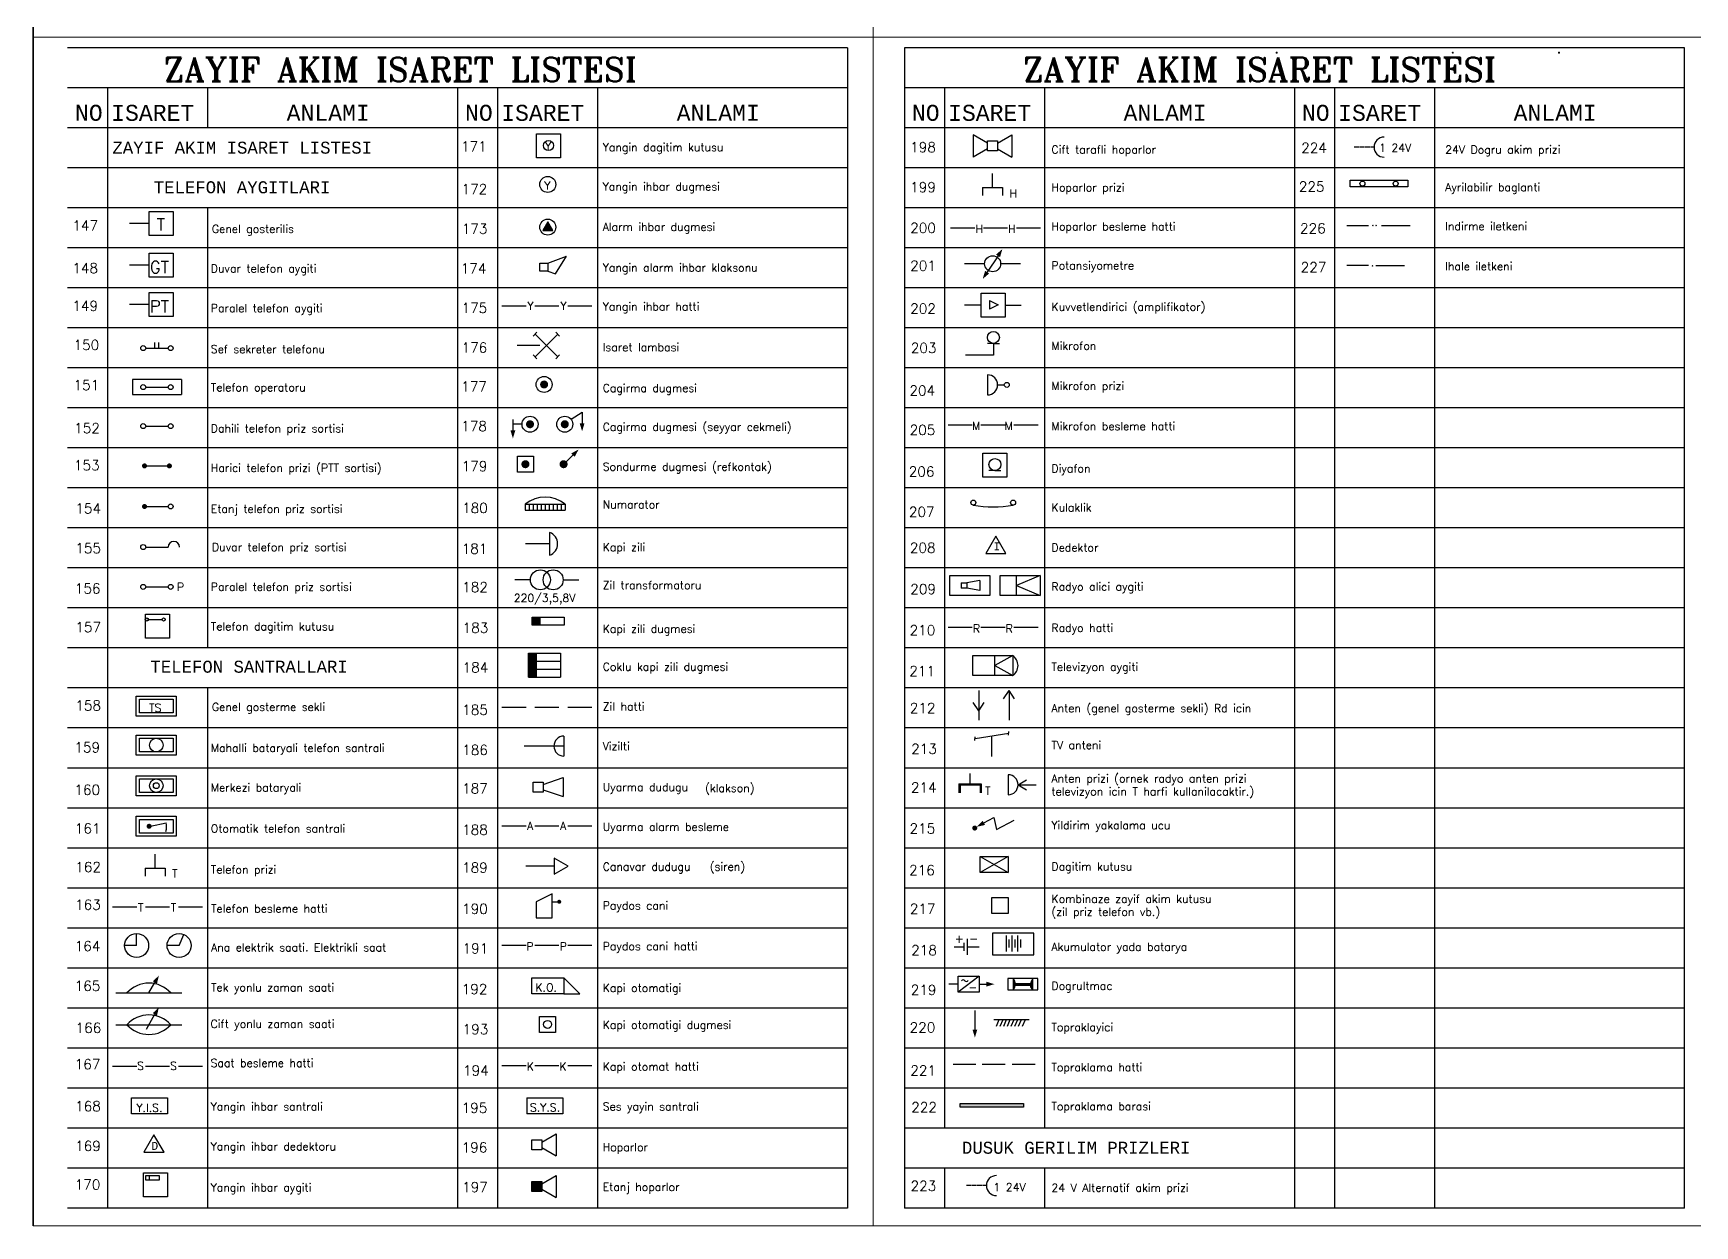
# Model space of a CAD drawing. Header units: millimetres. Extents: x -4402 to 30102, y 1696 to 6551.
# Drawn here: x 25472 to 26460, y 4763 to 5472 of the extents above; entities that cross this region are included whole.
import ezdxf

# ---------------------------------------------------------------- set-up
doc = ezdxf.new("R2010")
doc.units = ezdxf.units.MM
doc.linetypes.add('DASHED', pattern=[0.75, 0.5, -0.25])
for name, color, linetype, lineweight in [('ANTET', 2, 'Continuous', 15), ('Linye', 4, 'Continuous', 50), ('SORTI', 3, 'Continuous', 30)]:
    doc.layers.add(name, color=color, linetype=linetype, lineweight=lineweight)
for name, color, linetype in [('NO1', 40, 'Continuous'), ('NO2', 3, 'Continuous'), ('NO3', 3, 'Continuous'), ('Olculendirme', 7, 'Continuous')]:
    doc.layers.add(name, color=color, linetype=linetype)
doc.styles.add('MONOTXT', font='monotxt.shx')
doc.styles.add('ROMANS', font='ROMANS.shx', dxfattribs={"width": 0.7})
doc.styles.add('ROMANT', font='romant.shx', dxfattribs={"width": 0.75})

msp = doc.modelspace()

# ---------------------------------------------------------------- linework, layer by layer
at = {"layer": 'ANTET'}
for p, q in [((25971.45, 6176.85), (25971.45, 5469.9)), ((25471.59, 4762.91), (25471.59, 5799.72)), ((26971.17, 5469.9), (25471.59, 5469.9)), ((25971.45, 5469.9), (25971.45, 4762.96)), ((26971.81, 4762.91), (25471.59, 4762.91))]:
    msp.add_line(p, q, dxfattribs=at)
at = {"layer": 'Linye', "color": 3, "lineweight": -2}
msp.add_line((25471.59, 5841.03), (25471.59, 5213), dxfattribs=at)
at = {"layer": 'NO1', "color": 3}
msp.add_line((25787.58, 5124.88), (25787.58, 5120.12), dxfattribs=at)
at = {"layer": 'NO1', "color": 4}
msp.add_arc((26050.48, 5096.1), 7.06, 302.50793, 57.49207, dxfattribs=at)
at = {"layer": 'NO2', "color": 40}
for p, q in [((25956.11, 5463.66), (25491.96, 5463.66)), ((25956.11, 5463.66), (25956.11, 4773.38)), ((25989.93, 5463.66), (25989.93, 4773.38)), ((26454.09, 5463.66), (25989.93, 5463.66)), ((26454.09, 4773.38), (26454.09, 5463.66)), ((25956.11, 5439.86), (25491.96, 5439.86)), ((25515.76, 5439.86), (25515.76, 4773.38)), ((25575.27, 5439.86), (25575.27, 5415.81)), ((25724.04, 5439.86), (25724.04, 4773.38)), ((25747.84, 5439.86), (25747.84, 4773.38)), ((25807.35, 5439.86), (25807.35, 4773.38)), ((26454.09, 5439.86), (25989.93, 5439.86)), ((26013.73, 5439.86), (26013.73, 4820.99)), ((26073.24, 5439.86), (26073.24, 4820.99)), ((26222.01, 5439.86), (26222.01, 4773.38)), ((26245.81, 5439.86), (26245.81, 4773.38)), ((26305.32, 5439.86), (26305.32, 4773.38)), ((25956.11, 5416.06), (25491.96, 5416.06)), ((26454.09, 5416.06), (25989.93, 5416.06)), ((25956.11, 5392.26), (25491.96, 5392.26)), ((26454.09, 5392.26), (25989.93, 5392.26)), ((25956.11, 5368.45), (25491.96, 5368.45)), ((25575.27, 5368.45), (25575.27, 5107.06)), ((26454.09, 5368.45), (25989.93, 5368.45)), ((25956.11, 5344.65), (25491.96, 5344.65)), ((26454.09, 5344.65), (25989.93, 5344.65)), ((25956.11, 5320.85), (25491.96, 5320.85)), ((26454.09, 5320.85), (25989.93, 5320.85)), ((25956.11, 5297.04), (25491.96, 5297.04)), ((26454.09, 5297.04), (25989.93, 5297.04)), ((25956.11, 5273.24), (25491.96, 5273.24)), ((26454.09, 5273.24), (25989.93, 5273.24)), ((25956.11, 5249.44), (25491.96, 5249.44)), ((26454.09, 5249.44), (25989.93, 5249.44)), ((25956.11, 5225.64), (25491.96, 5225.64)), ((26454.09, 5225.64), (25989.93, 5225.64)), ((25956.11, 5201.83), (25491.96, 5201.83)), ((26454.09, 5201.83), (25989.93, 5201.83)), ((25956.11, 5178.03), (25491.96, 5178.03)), ((26454.09, 5178.03), (25989.93, 5178.03)), ((25956.11, 5154.23), (25491.96, 5154.23)), ((26454.09, 5154.23), (25989.93, 5154.23)), ((25956.11, 5130.42), (25491.96, 5130.42)), ((26454.09, 5130.42), (25989.93, 5130.42)), ((25956.11, 5106.62), (25491.96, 5106.62)), ((26454.09, 5106.62), (25989.93, 5106.62)), ((25956.11, 5082.82), (25491.96, 5082.82)), ((25575.27, 5082.82), (25575.27, 4773.38)), ((26454.09, 5082.82), (25989.93, 5082.82)), ((25956.11, 5059.02), (25491.96, 5059.02)), ((26454.09, 5059.02), (25989.93, 5059.02)), ((25956.11, 5035.21), (25491.96, 5035.21)), ((26454.09, 5035.21), (25989.93, 5035.21)), ((25956.11, 5011.41), (25491.96, 5011.41)), ((26454.09, 5011.41), (25989.93, 5011.41)), ((25956.11, 4987.61), (25491.96, 4987.61)), ((26454.09, 4987.61), (25989.93, 4987.61)), ((25956.11, 4963.8), (25491.96, 4963.8)), ((26454.09, 4963.8), (25989.93, 4963.8)), ((25956.11, 4940), (25491.96, 4940)), ((26454.09, 4940), (25989.93, 4940)), ((25956.11, 4916.2), (25491.96, 4916.2)), ((26454.09, 4916.2), (25989.93, 4916.2)), ((25956.11, 4892.4), (25491.96, 4892.4)), ((26454.09, 4892.4), (25989.93, 4892.4)), ((25956.11, 4868.59), (25491.96, 4868.59)), ((26454.09, 4868.59), (25989.93, 4868.59)), ((25956.11, 4844.79), (25491.96, 4844.79)), ((26454.09, 4844.79), (25989.93, 4844.79)), ((25956.11, 4820.99), (25491.96, 4820.99)), ((26454.09, 4820.99), (25989.93, 4820.99)), ((25956.11, 4797.18), (25491.96, 4797.18)), ((26454.09, 4797.18), (25989.93, 4797.18)), ((26013.73, 4797.18), (26013.73, 4773.38)), ((26073.24, 4797.18), (26073.24, 4773.38)), ((25956.11, 4773.38), (25491.96, 4773.38)), ((26454.09, 4773.38), (25989.93, 4773.38))]:
    msp.add_line(p, q, dxfattribs=at)
at = {"layer": 'NO3'}
for p, q in [((25771.07, 5398.2), (25771.07, 5412.48)), ((25771.07, 5412.48), (25785.35, 5412.48)), ((25785.35, 5412.48), (25785.35, 5398.2)), ((26039.41, 5406.87), (26030.86, 5411.81)), ((26030.86, 5411.81), (26030.86, 5398.65)), ((26039.41, 5402.25), (26039.41, 5408.2)), ((26039.41, 5408.2), (26045.36, 5408.2)), ((26045.36, 5406.87), (26053.91, 5411.81)), ((26045.36, 5408.2), (26045.36, 5402.25)), ((26053.91, 5411.81), (26053.91, 5398.65)), ((25785.35, 5398.2), (25771.07, 5398.2)), ((26039.41, 5403.59), (26030.86, 5398.65)), ((26045.36, 5402.25), (26039.41, 5402.25)), ((26045.36, 5403.59), (26053.91, 5398.65)), ((26042.4, 5380.51), (26042.4, 5388.89)), ((26036.45, 5380.51), (26036.45, 5375.75)), ((26036.45, 5380.51), (26048.35, 5380.51)), ((26048.35, 5380.51), (26048.35, 5375.75)), ((26255.25, 5384.95), (26289.47, 5384.95)), ((26255.25, 5380.82), (26255.25, 5384.95)), ((26289.47, 5380.82), (26255.25, 5380.82)), ((26289.47, 5384.95), (26289.47, 5380.82)), ((25540.61, 5359.05), (25528.83, 5359.05)), ((25540.61, 5366.19), (25554.9, 5366.19)), ((25540.61, 5351.91), (25540.61, 5366.19)), ((25554.9, 5366.19), (25554.9, 5351.91)), ((25777.78, 5360.02), (25774.8, 5354.87)), ((25780.75, 5354.87), (25777.78, 5360.02)), ((25554.9, 5351.91), (25540.61, 5351.91)), ((25774.8, 5354.87), (25780.75, 5354.87)), ((26017.46, 5356.44), (26031.8, 5356.44)), ((26036.98, 5356.44), (26051.32, 5356.44)), ((26056.63, 5356.44), (26070.98, 5356.44)), ((26253.17, 5357.93), (26266.1, 5357.93)), ((26273.88, 5357.89), (26290.96, 5357.89)), ((25540.61, 5327.1), (25540.61, 5341.38)), ((25540.61, 5341.38), (25554.9, 5341.38)), ((25554.9, 5341.38), (25554.9, 5327.1)), ((25777.79, 5335.58), (25788.97, 5339.65)), ((25782.26, 5329.19), (25788.97, 5339.65)), ((26045.65, 5339.86), (26039.1, 5330.14)), ((25540.61, 5334.24), (25528.83, 5334.24)), ((25773.03, 5335.58), (25777.79, 5335.58)), ((25773.03, 5330.82), (25773.03, 5335.58)), ((25777.79, 5330.82), (25773.03, 5330.82)), ((25777.79, 5335.58), (25777.79, 5330.82)), ((25777.79, 5330.82), (25782.26, 5329.19)), ((26037.68, 5335.17), (26025.78, 5335.17)), ((26059.11, 5335.17), (26047.21, 5335.17)), ((26253.17, 5334.26), (26266.1, 5334.26)), ((26270.5, 5334.22), (26287.58, 5334.22)), ((25554.9, 5327.1), (25540.61, 5327.1)), ((25540.61, 5310.91), (25528.83, 5310.91)), ((25540.61, 5318.05), (25554.9, 5318.05)), ((25540.61, 5303.77), (25540.61, 5318.05)), ((25554.9, 5318.05), (25554.9, 5303.77)), ((25750.47, 5310.18), (25764.82, 5310.18)), ((25769.99, 5310.18), (25784.34, 5310.18)), ((25789.65, 5310.18), (25803.99, 5310.18)), ((26035.55, 5310.46), (26025.66, 5310.46)), ((26035.55, 5317.6), (26049.83, 5317.6)), ((26035.55, 5303.32), (26035.55, 5317.6)), ((26040.6, 5313.21), (26040.6, 5308.15)), ((26040.6, 5313.21), (26045.63, 5310.68)), ((26045.63, 5310.68), (26040.6, 5308.15)), ((26049.83, 5317.6), (26049.83, 5303.32)), ((26049.83, 5310.46), (26059.39, 5310.46)), ((25554.9, 5303.77), (25540.61, 5303.77)), ((26049.83, 5303.32), (26035.55, 5303.32)), ((25769.06, 5292.13), (25771.3, 5294.37)), ((25776.91, 5286.52), (25770.18, 5293.25)), ((25776.91, 5286.52), (25783.64, 5293.25)), ((25784.76, 5292.13), (25782.52, 5294.37)), ((25538.57, 5284.97), (25551.87, 5284.97)), ((25544.04, 5284.97), (25544.04, 5288.32)), ((25546.42, 5284.97), (25546.42, 5288.32)), ((25772.99, 5286.52), (25759.45, 5286.52)), ((25769.06, 5280.91), (25771.3, 5278.67)), ((25776.91, 5286.52), (25770.18, 5279.79)), ((25776.91, 5286.52), (25783.64, 5279.79)), ((25784.76, 5280.91), (25782.52, 5278.67)), ((26042.89, 5280.77), (26026.31, 5280.77)), ((26042.89, 5287.77), (26039.31, 5287.77)), ((26042.89, 5287.77), (26042.89, 5280.77)), ((26042.89, 5287.77), (26046.47, 5287.77)), ((25559.74, 5266.36), (25530.7, 5266.36)), ((25530.7, 5266.36), (25530.7, 5257.36)), ((25538.57, 5261.78), (25551.87, 5261.78)), ((25559.74, 5266.36), (25559.74, 5257.36)), ((26039.46, 5269.06), (26039.46, 5257.16)), ((26045.42, 5263.11), (26049.39, 5263.11)), ((25530.7, 5257.36), (25559.74, 5257.36)), ((25756.99, 5242.58), (25756.99, 5236.02)), ((25791.58, 5242.68), (25798.17, 5246.82)), ((25798.17, 5246.82), (25798.17, 5240.26)), ((25538.57, 5238.58), (25551.87, 5238.58)), ((25762.41, 5239.69), (25756.99, 5239.69)), ((26015.95, 5239.28), (26030.29, 5239.28)), ((26035.47, 5239.28), (26049.81, 5239.28)), ((26055.13, 5239.28), (26069.47, 5239.28)), ((25759.68, 5220.69), (25769.2, 5220.69)), ((25759.68, 5211.17), (25759.68, 5220.69)), ((25769.2, 5220.69), (25769.2, 5211.17)), ((25788.08, 5216.68), (25792.72, 5221.32)), ((26036.65, 5208.15), (26036.65, 5222.43)), ((26036.65, 5222.43), (26050.93, 5222.43)), ((26050.93, 5222.43), (26050.93, 5208.15)), ((25538.57, 5214.91), (25551.87, 5214.91)), ((25769.2, 5211.17), (25759.68, 5211.17)), ((26043.8, 5212.12), (26040.22, 5212.12)), ((26043.8, 5212.12), (26047.38, 5212.12)), ((26050.93, 5208.15), (26036.65, 5208.15)), ((25538.57, 5190.77), (25551.87, 5190.77)), ((25764.28, 5192.2), (25788.08, 5192.2)), ((25764.28, 5192.2), (25764.28, 5188.63)), ((25766.66, 5192.2), (25766.66, 5188.63)), ((25769.04, 5192.2), (25769.04, 5188.63)), ((25771.42, 5192.2), (25771.42, 5188.63)), ((25773.8, 5192.2), (25773.8, 5188.63)), ((25776.18, 5192.2), (25776.18, 5188.63)), ((25778.56, 5192.2), (25778.56, 5188.63)), ((25780.94, 5192.2), (25780.94, 5188.63)), ((25783.32, 5192.2), (25783.32, 5188.63)), ((25785.7, 5192.2), (25785.7, 5188.63)), ((25788.08, 5192.2), (25788.08, 5188.63)), ((25764.28, 5188.63), (25788.08, 5188.63)), ((25778.84, 5175.32), (25778.84, 5161.85)), ((26044.31, 5173.17), (26038.36, 5162.87)), ((26050.26, 5162.87), (26044.31, 5173.17)), ((25538.57, 5166.62), (25551.87, 5166.62)), ((25778.84, 5168.58), (25764.56, 5168.58)), ((26038.36, 5162.87), (26050.26, 5162.87)), ((25538.57, 5142.97), (25551.87, 5142.97)), ((25767.39, 5147.14), (25758.14, 5147.14)), ((25786.9, 5147.14), (25796.16, 5147.14)), ((26016.9, 5137.83), (26016.9, 5149.73)), ((26016.9, 5149.73), (26040.7, 5149.73)), ((26023.63, 5145.44), (26023.63, 5142.14)), ((26023.63, 5145.44), (26027.02, 5145.44)), ((26027.02, 5142.14), (26023.63, 5142.14)), ((26034.87, 5146.82), (26027.02, 5145.44)), ((26027.02, 5145.44), (26027.02, 5142.14)), ((26034.87, 5140.76), (26027.02, 5142.14)), ((26034.87, 5146.82), (26034.87, 5140.76)), ((26040.7, 5149.73), (26040.7, 5137.83)), ((26046.97, 5149.73), (26070.77, 5149.73)), ((26046.97, 5137.83), (26046.97, 5149.73)), ((26056.65, 5137.83), (26056.65, 5149.73)), ((26070.77, 5149.73), (26056.65, 5143.78)), ((26056.65, 5143.78), (26070.77, 5137.83)), ((26070.77, 5149.73), (26070.77, 5137.83)), ((26040.7, 5137.83), (26016.9, 5137.83)), ((26070.77, 5137.83), (26046.97, 5137.83)), ((25538.36, 5112.51), (25538.36, 5126.8)), ((25538.36, 5126.8), (25552.64, 5126.8)), ((25540.11, 5123.56), (25548.28, 5123.56)), ((25552.64, 5126.8), (25552.64, 5112.51)), ((25768.54, 5124.88), (25787.58, 5124.88)), ((25768.54, 5120.12), (25768.54, 5124.88)), ((25773.3, 5120.12), (25773.3, 5124.88)), ((25552.64, 5112.51), (25538.36, 5112.51)), ((25787.58, 5120.12), (25768.54, 5120.12)), ((26015.95, 5119.03), (26030.29, 5119.03)), ((26035.47, 5119.03), (26049.81, 5119.03)), ((26055.13, 5119.03), (26069.47, 5119.03)), ((25766.3, 5098.82), (25766.3, 5103.59)), ((25766.3, 5103.59), (25785.35, 5103.59)), ((25771.06, 5098.82), (25771.06, 5103.59)), ((25785.35, 5103.59), (25785.35, 5098.82)), ((26030.56, 5090.16), (26030.56, 5102.07)), ((26030.56, 5102.07), (26054.36, 5102.07)), ((26043.78, 5090.16), (26043.78, 5102.07)), ((26054.36, 5102.07), (26043.78, 5096.11)), ((26054.36, 5102.07), (26054.36, 5090.16)), ((25766.3, 5098.82), (25785.35, 5098.82)), ((25766.3, 5094.06), (25766.3, 5098.82)), ((25766.3, 5094.06), (25785.35, 5094.06)), ((25766.3, 5089.3), (25766.3, 5094.06)), ((25771.06, 5094.06), (25771.06, 5098.82)), ((25771.06, 5089.3), (25771.06, 5094.06)), ((25785.35, 5098.82), (25785.35, 5094.06)), ((25785.35, 5094.06), (25785.35, 5089.3)), ((26043.78, 5096.11), (26054.36, 5090.16)), ((25766.3, 5089.3), (25785.35, 5089.3)), ((26054.36, 5090.16), (26030.56, 5090.16)), ((25532.91, 5077.98), (25556.71, 5077.98)), ((25532.91, 5066.08), (25532.91, 5077.98)), ((25534.81, 5076.08), (25554.8, 5076.08)), ((25534.81, 5067.99), (25534.81, 5076.08)), ((25554.8, 5076.08), (25554.8, 5067.99)), ((25556.71, 5077.98), (25556.71, 5066.08)), ((26034.15, 5069.29), (26030.9, 5074.22)), ((26034.15, 5081.38), (26034.15, 5063.57)), ((26034.15, 5069.29), (26037.41, 5074.22)), ((26049, 5076.45), (26052.26, 5081.38)), ((26052.26, 5081.38), (26052.26, 5063.57)), ((26055.52, 5076.45), (26052.26, 5081.38)), ((25556.71, 5066.08), (25532.91, 5066.08)), ((25554.8, 5067.99), (25534.81, 5067.99)), ((25750.47, 5071.36), (25764.82, 5071.36)), ((25769.99, 5071.36), (25784.34, 5071.36)), ((25789.65, 5071.36), (25803.99, 5071.36)), ((25532.91, 5042.89), (25532.91, 5054.79)), ((25532.91, 5054.79), (25556.71, 5054.79)), ((25534.81, 5044.79), (25534.81, 5052.88)), ((25534.81, 5052.88), (25554.8, 5052.88)), ((25554.8, 5052.88), (25554.8, 5044.79)), ((25556.71, 5054.79), (25556.71, 5042.89)), ((25787.33, 5054.21), (25787.33, 5042.3)), ((26031.85, 5051.5), (26032.08, 5053.74)), ((26052.02, 5055.77), (26031.97, 5052.62)), ((26041.86, 5054.18), (26041.86, 5042.05)), ((26051.9, 5054.65), (26052.14, 5056.89)), ((25556.71, 5042.89), (25532.91, 5042.89)), ((25554.8, 5044.79), (25534.81, 5044.79)), ((25787.33, 5048.25), (25763.65, 5048.25)), ((25532.91, 5030.65), (25556.71, 5030.65)), ((25532.91, 5018.75), (25532.91, 5030.65)), ((25534.81, 5028.75), (25554.8, 5028.75)), ((25534.81, 5020.65), (25534.81, 5028.75)), ((25554.8, 5028.75), (25554.8, 5020.65)), ((25556.71, 5030.65), (25556.71, 5018.75)), ((25769.12, 5026.79), (25775.07, 5026.79)), ((25769.12, 5020.84), (25769.12, 5026.79)), ((25775.07, 5025.31), (25786.83, 5029.47)), ((25775.07, 5026.79), (25775.07, 5020.84)), ((25775.07, 5022.32), (25786.83, 5018.16)), ((25786.83, 5029.47), (25786.83, 5018.16)), ((26022.33, 5025.87), (26022.33, 5020.39)), ((26022.33, 5025.87), (26035.66, 5025.87)), ((26023.04, 5025.87), (26034.94, 5025.87)), ((26023.04, 5025.87), (26034.94, 5025.87)), ((26023.04, 5025.15), (26034.94, 5025.15)), ((26023.04, 5025.15), (26023.04, 5020.39)), ((26028.99, 5025.87), (26028.99, 5031.92)), ((26034.94, 5025.15), (26034.94, 5020.39)), ((26035.66, 5025.87), (26035.66, 5020.39)), ((26051.65, 5031.2), (26051.65, 5019.3)), ((26057.6, 5025.25), (26062.65, 5028.25)), ((26057.6, 5025.25), (26068.42, 5025.25)), ((26057.6, 5025.25), (26062.65, 5022.25)), ((25556.71, 5018.75), (25532.91, 5018.75)), ((25554.8, 5020.65), (25534.81, 5020.65)), ((25775.07, 5020.84), (25769.12, 5020.84)), ((25532.91, 4994.6), (25532.91, 5006.5)), ((25532.91, 5006.5), (25556.71, 5006.5)), ((25534.81, 4996.51), (25534.81, 5004.6)), ((25534.81, 5004.6), (25554.8, 5004.6)), ((25541.29, 5000.55), (25550.75, 5002.61)), ((25554.8, 5004.6), (25554.8, 4996.51)), ((25556.71, 5006.5), (25556.71, 4994.6)), ((26037.17, 5002.51), (26043.17, 5005.67)), ((26043.17, 5005.67), (26044.69, 4998.59)), ((26044.69, 4998.59), (26055.28, 5004.16)), ((25556.71, 4994.6), (25532.91, 4994.6)), ((25554.8, 4996.51), (25534.81, 4996.51)), ((25750.47, 5000.84), (25764.82, 5000.84)), ((25769.99, 5000.84), (25784.34, 5000.84)), ((25789.65, 5000.84), (25803.99, 5000.84)), ((25544.22, 4975.66), (25544.22, 4984.04)), ((25538.27, 4975.66), (25550.17, 4975.66)), ((25538.27, 4975.66), (25538.27, 4970.9)), ((25550.17, 4975.66), (25550.17, 4970.9)), ((25781.56, 4976.9), (25764.61, 4976.9)), ((25781.56, 4981.66), (25781.56, 4972.14)), ((25789.8, 4976.9), (25781.56, 4981.66)), ((25781.56, 4972.14), (25789.8, 4976.9)), ((26035.05, 4982.5), (26051.71, 4982.5)), ((26035.05, 4972.98), (26035.05, 4982.5)), ((26035.05, 4982.5), (26051.71, 4972.98)), ((26051.71, 4982.5), (26035.05, 4972.98)), ((26051.71, 4972.98), (26035.05, 4972.98)), ((26051.71, 4982.5), (26051.71, 4972.98)), ((25780.41, 4960.4), (25770.89, 4955.64)), ((25770.89, 4955.64), (25770.89, 4946.12)), ((25780.41, 4955.64), (25780.41, 4960.4)), ((25780.41, 4946.12), (25780.41, 4955.64)), ((25780.41, 4955.64), (25784.56, 4955.64)), ((26041.9, 4948.69), (26041.9, 4958.21)), ((26041.9, 4958.21), (26051.71, 4958.21)), ((26051.71, 4958.21), (26051.71, 4948.69)), ((25518.79, 4952.57), (25533.14, 4952.57)), ((25538.31, 4952.57), (25552.66, 4952.57)), ((25557.97, 4952.57), (25572.32, 4952.57)), ((25770.89, 4946.12), (25780.41, 4946.12)), ((26051.71, 4948.69), (26041.9, 4948.69)), ((25533.13, 4929.59), (25533.13, 4936.74)), ((25558.36, 4929.59), (25561.16, 4936.17)), ((26027.33, 4933.66), (26027.33, 4924.14)), ((26042.29, 4936.95), (26042.29, 4924.07)), ((26066.93, 4936.95), (26042.29, 4936.95)), ((26050.41, 4935.61), (26050.41, 4926.08)), ((26052.12, 4933.23), (26052.12, 4928.46)), ((26053.84, 4935.61), (26053.84, 4926.08)), ((26055.55, 4933.23), (26055.55, 4928.46)), ((26057.27, 4935.61), (26057.27, 4926.08)), ((26058.98, 4933.23), (26058.98, 4928.46)), ((26066.93, 4924.07), (26066.93, 4936.95)), ((25533.13, 4929.59), (25525.99, 4929.59)), ((25558.36, 4929.59), (25551.22, 4929.59)), ((25750.47, 4929.85), (25764.82, 4929.85)), ((25769.99, 4929.85), (25784.34, 4929.85)), ((25789.65, 4929.85), (25803.99, 4929.85)), ((26019.48, 4928.9), (26025.24, 4928.9)), ((26025.24, 4931.28), (26025.24, 4926.52)), ((26027.33, 4928.9), (26034.44, 4928.9)), ((26042.29, 4924.07), (26066.93, 4924.07)), ((25540.41, 4901.43), (25543.98, 4907.62)), ((25768.19, 4910.44), (25787.23, 4910.44)), ((25768.19, 4900.92), (25768.19, 4910.44)), ((25787.23, 4910.44), (25787.23, 4900.92)), ((25796.75, 4900.92), (25787.23, 4910.44)), ((26021.89, 4906.56), (26016.4, 4906.56)), ((26021.89, 4901.8), (26021.89, 4911.32)), ((26021.89, 4911.32), (26034.47, 4911.32)), ((26034.47, 4911.32), (26021.89, 4901.8)), ((26034.47, 4911.32), (26034.47, 4901.8)), ((26034.47, 4906.56), (26039.53, 4906.56)), ((26051.46, 4910.01), (26051.46, 4903.28)), ((26069.31, 4910.01), (26051.46, 4910.01)), ((26054.58, 4910.01), (26054.58, 4903.28)), ((26055.89, 4907.12), (26064.76, 4907.12)), ((26055.89, 4906.09), (26064.79, 4906.09)), ((26066.19, 4910.01), (26066.19, 4903.28)), ((26069.31, 4903.28), (26069.31, 4910.01)), ((25520.83, 4901.43), (25559.99, 4901.43)), ((25787.23, 4900.92), (25768.19, 4900.92)), ((25787.23, 4900.92), (25796.75, 4900.92)), ((26034.47, 4901.8), (26021.89, 4901.8)), ((26051.46, 4903.28), (26069.31, 4903.28)), ((25538.9, 4879.88), (25543.98, 4888.68)), ((25772.89, 4887.45), (25782.41, 4887.45)), ((25772.89, 4877.92), (25772.89, 4887.45)), ((25782.41, 4887.45), (25782.41, 4877.92)), ((26031.94, 4891.05), (26031.94, 4879.62)), ((26043.08, 4885.54), (26064.1, 4885.54)), ((26046.16, 4885.47), (26044.45, 4881.51)), ((26048.41, 4885.47), (26046.71, 4881.51)), ((26050.56, 4885.47), (26048.85, 4881.51)), ((26052.76, 4885.47), (26051.06, 4881.51)), ((26054.96, 4885.47), (26053.26, 4881.51)), ((26057.22, 4885.47), (26055.51, 4881.51)), ((26059.42, 4885.47), (26057.71, 4881.51)), ((26061.73, 4885.47), (26060.03, 4881.51)), ((25520.83, 4882.49), (25559.99, 4882.49)), ((25782.41, 4877.92), (25772.89, 4877.92)), ((25518.79, 4857.87), (25533.14, 4857.87)), ((25538.31, 4857.87), (25552.66, 4857.87)), ((25557.97, 4857.87), (25572.32, 4857.87)), ((25750.47, 4858.17), (25764.82, 4858.17)), ((25769.99, 4858.17), (25784.34, 4858.17)), ((25789.65, 4858.17), (25803.99, 4858.17)), ((26018.88, 4859.01), (26032.49, 4859.01)), ((26036.3, 4859.01), (26049.91, 4859.01)), ((26054.05, 4859.01), (26067.66, 4859.01)), ((25530.13, 4838.93), (25551.55, 4838.93)), ((25530.13, 4829.41), (25530.13, 4838.93)), ((25551.55, 4838.93), (25551.55, 4829.41)), ((25765.26, 4838.93), (25786.68, 4838.93)), ((25765.26, 4838.93), (25765.26, 4829.41)), ((25786.68, 4838.93), (25786.68, 4829.41)), ((26023.11, 4835.72), (26060.89, 4835.72)), ((26023.11, 4833.46), (26023.11, 4835.72)), ((26060.89, 4835.72), (26060.89, 4833.46)), ((25551.55, 4829.41), (25530.13, 4829.41)), ((25786.68, 4829.41), (25765.26, 4829.41)), ((26060.89, 4833.46), (26023.11, 4833.46)), ((25543.44, 4817.03), (25537.49, 4806.73)), ((25549.4, 4806.73), (25543.44, 4817.03)), ((25774.12, 4812.69), (25782.67, 4817.62)), ((25782.67, 4817.62), (25782.67, 4804.47)), ((25537.49, 4806.73), (25549.4, 4806.73)), ((25768.17, 4814.02), (25774.12, 4814.02)), ((25768.17, 4808.07), (25768.17, 4814.02)), ((25774.12, 4808.07), (25768.17, 4808.07)), ((25774.12, 4814.02), (25774.12, 4808.07)), ((25774.12, 4809.4), (25782.67, 4804.47)), ((25537.11, 4794.41), (25551.39, 4794.41)), ((25537.11, 4780.13), (25537.11, 4794.41)), ((25538.36, 4792.54), (25538.36, 4790.15)), ((25546.74, 4792.54), (25538.36, 4792.54)), ((25538.36, 4790.15), (25546.74, 4790.15)), ((25540.63, 4792.54), (25540.63, 4790.15)), ((25546.74, 4790.15), (25546.74, 4792.54)), ((25551.39, 4794.41), (25551.39, 4780.13)), ((25768.17, 4783.31), (25768.17, 4789.27)), ((25768.17, 4789.27), (25774.12, 4789.27)), ((25774.12, 4787.93), (25782.67, 4792.87)), ((25774.12, 4789.27), (25774.12, 4783.31)), ((25782.67, 4792.87), (25782.67, 4779.71)), ((25551.39, 4780.13), (25537.11, 4780.13)), ((25774.12, 4783.31), (25768.17, 4783.31)), ((25774.12, 4784.65), (25782.67, 4779.71))]:
    msp.add_line(p, q, dxfattribs=at)
at = {"layer": 'NO3', "color": 7, "linetype": 'DASHED'}
for p, q in [((26269.39, 5404.54), (26257.49, 5404.54)), ((26038.72, 4786.83), (26026.82, 4786.83))]:
    msp.add_line(p, q, dxfattribs=at)
at = {"layer": 'NO3', "color": 7, "const_width": 0.595}
for points in [[(26211.14, 5460.72, 1), (26211.73, 5460.72, 1)], [(26315.91, 5460.72, 1), (26316.5, 5460.72, 1)], [(26379.12, 5460.72, 1), (26379.72, 5460.72, 1)]]:
    msp.add_lwpolyline(points, format="xyb", close=True, dxfattribs=at)
at = {"layer": 'NO3'}
for points in [[(26045.65, 5339.84, 2.86, 0, 0), (26048.2, 5343.85, 0, 0, 0)], [(26039.15, 5330.15, 2.86, 0, 0), (26036.55, 5326.16, 0, 0, 0)], [(25798.17, 5240.26, 2.86, 0, 0), (25798.17, 5235.5, 0, 0, 0)], [(25756.99, 5236.02, 2.86, 0, 0), (25756.99, 5231.26, 0, 0, 0)], [(25792.72, 5221.32, 2.86, 0, 0), (25796.08, 5224.69, 0, 0, 0)], [(26037.2, 5002.57, 2.86, 0, 0), (26033.05, 5000.24, 0, 0, 0)], [(25543.98, 4907.62, 2.86, 0, 0), (25546.36, 4911.74, 0, 0, 0)], [(26038.73, 4906.63, 2.86, 0, 0), (26043.49, 4906.64, 0, 0, 0)], [(25543.98, 4888.68, 2.86, 0, 0), (25546.36, 4892.8, 0, 0, 0)], [(26031.88, 4879.62, 2.86, 0, 0), (26031.9, 4874.86, 0, 0, 0)]]:
    msp.add_lwpolyline(points, format="xyseb", dxfattribs=at)
for points, const_width in [([(25774.38, 5263.34, 1), (25776.76, 5263.34, 1)], 2.38), ([(25765.99, 5239.69, 1), (25768.37, 5239.69, 1)], 2.38), ([(25786.68, 5239.69, 1), (25789.06, 5239.69, 1)], 2.38), ([(25537.08, 5214.91, 1), (25538.57, 5214.91, 1)], 1.49), ([(25551.87, 5214.91, 1), (25553.36, 5214.91, 1)], 1.49), ([(25763.25, 5215.93, 1), (25765.63, 5215.93, 1)], 2.38), ([(25785.96, 5215.93, 1), (25788.34, 5215.93, 1)], 2.38), ([(25537.08, 5190.77, 1), (25538.57, 5190.77, 1)], 1.49), ([(25539.8, 5000.55, 1), (25541.29, 5000.55, 1)], 1.49), ([(26031.06, 4999.48, 1), (26032.55, 4999.48, 1)], 1.49), ([(25783.96, 4955.64, 1), (25785.15, 4955.64, 1)], 1.19)]:
    msp.add_lwpolyline(points, format="xyb", close=True, dxfattribs=dict(at, const_width=const_width))
for centre, radius in [((25778.18, 5405.48), 2.98), ((25777.72, 5382.37), 4.76), ((26262.49, 5382.84), 1.49), ((26282.24, 5382.84), 1.49), ((25777.72, 5356.94), 4.76), ((26042.45, 5335.17), 4.76), ((26042.89, 5291.35), 3.58), ((25537.08, 5284.97), 1.49), ((25553.36, 5284.97), 1.49), ((25537.08, 5261.78), 1.49), ((25553.36, 5261.78), 1.49), ((25775.57, 5263.34), 4.76), ((26050.87, 5263.11), 1.49), ((25537.08, 5238.58), 1.49), ((25553.36, 5238.58), 1.49), ((25767.18, 5239.69), 4.76), ((25787.87, 5239.69), 4.76), ((26043.8, 5215.7), 3.58), ((25553.36, 5190.77), 1.49), ((26030.94, 5193.09), 1.49), ((26054.62, 5193.09), 1.49), ((25537.08, 5166.62), 1.49), ((25773.34, 5147.14), 5.95), ((25780.95, 5147.14), 5.95), ((25537.08, 5142.97), 1.49), ((25553.36, 5142.97), 1.49), ((25539.2, 5123.56), 0.913), ((25549.19, 5123.56), 0.913), ((25544.81, 5048.84), 4.05), ((25544.81, 5024.7), 4.05), ((25544.81, 5024.7), 1.73), ((25533.13, 4929.59), 7.14), ((25558.36, 4929.59), 7.14), ((25777.65, 4882.68), 2.38)]:
    msp.add_circle(centre, radius, dxfattribs=at)
at = {"layer": 'NO3', "linetype": 'Continuous'}
for centre in [(26275.34, 5404.54), (26044.67, 4786.83)]:
    msp.add_arc(centre, 5.95, 90, 270, dxfattribs=at)
at = {"layer": 'NO3'}
for centre, radius, start, end in [((26039.46, 5263.11), 5.95, 270, 90), ((25776.18, 5177.06), 19.26, 51.83705, 128.16295), ((26042.78, 5258.71), 68.14, 259.99528, 280.00472), ((25776.46, 5168.58), 7.14, 289.47122, 70.52878), ((25555.25, 5166.62), 3.38, 0, 180), ((25787.33, 5048.25), 5.95, 90, 270), ((26051.65, 5025.25), 5.95, 270, 90), ((25540.55, 5000.55), 10.41, 342.93307, 11.3735), ((25540.41, 4889.6), 17.64, 42.15529, 137.84471), ((26024.91, 4908.18), 1.07, 27.52346, 152.47654), ((26026.86, 4909.67), 1.41, 224.93833, 317.56069), ((26051.35, 4906.65), 4.66, 313.76354, 46.23646), ((26069.42, 4906.65), 4.66, 186.84975, 226.23646), ((25540.41, 4870.66), 17.64, 42.15529, 137.84471), ((25540.41, 4894.33), 17.64, 222.15529, 317.84471)]:
    msp.add_arc(centre, radius, start, end, dxfattribs=at)
for points in [[(25774.8, 5354.87), (25780.75, 5354.87), (25777.78, 5360.02), (25777.78, 5354.87)], [(25780.75, 5354.87), (25774.8, 5354.87), (25777.78, 5360.02), (25777.78, 5354.87)], [(25768.54, 5124.88), (25773.3, 5124.88), (25768.54, 5120.12), (25773.3, 5120.12)], [(25766.3, 5103.59), (25771.06, 5103.59), (25766.3, 5098.82), (25771.06, 5098.82)], [(25766.3, 5098.82), (25771.06, 5098.82), (25766.3, 5094.06), (25771.06, 5094.06)], [(25766.3, 5094.06), (25771.06, 5094.06), (25766.3, 5089.3), (25771.06, 5089.3)], [(26054.6, 4909.96), (26054.57, 4903.26), (26055.15, 4909.25), (26055.06, 4903.83)], [(26055.97, 4907.12), (26055.94, 4905.96), (26054.67, 4909.88), (26055.06, 4909.31)], [(26054.67, 4909.88), (26055.06, 4909.31), (26054.99, 4909.42)], [(26054.99, 4909.42), (26054.99, 4909.42), (26054.99, 4909.45), (26055.29, 4908.94)], [(26055.15, 4909.25), (26055.06, 4903.83), (26055.53, 4908.65), (26055.41, 4904.37)], [(26055.75, 4906.09), (26065.05, 4906.09), (26055.09, 4907.1), (26058.92, 4907.07)], [(26055.09, 4907.1), (26058.92, 4907.07), (26056.75, 4907.07), (26059.75, 4907.1)], [(26055.53, 4908.65), (26055.41, 4904.37), (26055.92, 4907.43), (26055.87, 4905.56)], [(26055.89, 4907.07), (26065.11, 4907.1), (26055.75, 4906.09), (26065.05, 4906.09)], [(26055.92, 4907.43), (26055.87, 4905.56), (26055.97, 4907.12), (26055.94, 4905.96)], [(26064.81, 4907.24), (26064.81, 4906.06), (26064.77, 4907.01), (26064.79, 4906.17)], [(26064.92, 4907.86), (26064.88, 4905.54), (26064.82, 4907.35), (26064.82, 4905.98)], [(26065.24, 4908.64), (26065.26, 4904.54), (26064.92, 4907.86), (26064.88, 4905.54)], [(26065.66, 4909.4), (26065.66, 4903.91), (26065.24, 4908.64), (26065.26, 4904.54)], [(26066.18, 4910.01), (26066.18, 4903.29), (26065.66, 4909.4), (26065.66, 4903.91)], [(26023.11, 4835.72), (26023.11, 4833.46), (26060.89, 4835.72), (26060.89, 4833.46)], [(25768.17, 4789.27), (25774.12, 4789.27), (25768.17, 4783.31), (25774.12, 4783.31)]]:
    msp.add_solid(points, dxfattribs=at)
at = {"layer": 'Olculendirme'}
msp.add_line((25471.59, 6178.2), (25471.59, 4762.91), dxfattribs=at)
at = {"layer": 'SORTI'}
for p, q in [((25471.59, 5877.47), (25471.59, 4762.91)), ((25471.59, 5799.93), (25471.59, 4762.91)), ((25471.59, 4762.91), (25471.59, 5764.48)), ((25471.59, 5213), (25471.59, 4762.91))]:
    msp.add_line(p, q, dxfattribs=at)

# ---------------------------------------------------------------- texts
at = {"layer": 'NO1', "color": 240, "style": 'ROMANT'}
for p in [(25549.28, 5443.56), (26060.5, 5443.56)]:
    msp.add_text('ZAYIF AKIM ISARET LISTESI', height=14.2817, dxfattribs=at).set_placement(p)
at = {"layer": 'NO1', "color": 40, "style": 'MONOTXT'}
for s, height, p in [('NO ', 9.521, (25496.44, 5420.19)), ('ISARET ', 9.521, (25517.97, 5420.17)), ('ANLAMI', 9.521, (25622.38, 5420.18)), ('NO ', 9.521, (25728.52, 5420.19)), ('ISARET ', 9.521, (25750.05, 5420.17)), ('ANLAMI', 9.521, (25854.46, 5420.18)), ('NO ', 9.521, (25994.42, 5420.19)), ('ISARET ', 9.521, (26015.94, 5420.17)), ('ANLAMI', 9.521, (26120.35, 5420.18)), ('NO ', 9.521, (26226.49, 5420.19)), ('ISARET ', 9.521, (26248.02, 5420.17)), ('ANLAMI', 9.521, (26352.43, 5420.18)), ('ZAYIF AKIM ISARET LISTESI', 7.1409, (25518.69, 5400.64)), ('TELEFON AYGITLARI', 7.1409, (25543.31, 5377.08)), ('TELEFON SANTRALLARI', 7.1409, (25541.32, 5091.89)), ('DUSUK GERILIM PRIZLERI', 7.1409, (26024.19, 4805.76))]:
    msp.add_text(s, height=height, dxfattribs=at).set_placement(p)
at = {"layer": 'NO1', "color": 140, "style": 'ROMANS'}
for s, height, p in [('171', 5.951, (25726.15, 5401.98)), ('Yangin dagitim kutusu', 4.7606, (25810.43, 5402.06)), ('198', 5.951, (25993.37, 5401.5)), ('Cift tarafli hoparlor', 4.7606, (26077.43, 5400.73)), ('224', 5.951, (26226.05, 5401.16)), ('24V Dogru akim prizi', 4.7606, (26311.71, 5400.67)), ('172', 5.951, (25726.4, 5376.61)), ('Yangin ihbar dugmesi', 4.7606, (25810.39, 5378.68)), ('199', 5.951, (25993.37, 5377.72)), ('Hoparlor prizi', 4.7606, (26077.43, 5378.18)), ('225', 5.951, (26224.62, 5378.06)), ('Ayrilabilir baglanti', 4.7606, (26311.71, 5378.28)), ('147', 5.951, (25494.85, 5354.88)), ('Genel gosterilis', 4.7606, (25577.92, 5353.51)), ('173', 5.951, (25726.57, 5353.04)), ('Alarm ihbar dugmesi', 4.7606, (25810.43, 5354.7)), ('200', 5.951, (25993.37, 5353.51)), ('Hoparlor besleme hatti', 4.7606, (26077.43, 5354.96)), ('226', 5.951, (26225.34, 5353.22)), ('Indirme iletkeni', 4.7606, (26311.71, 5355.15)), ('148', 5.951, (25494.85, 5329.6)), ('Duvar telefon aygiti', 4.7606, (25577.25, 5329.95)), ('174', 5.951, (25725.97, 5329.46)), ('Yangin alarm ihbar klaksonu', 4.7606, (25810.43, 5330.46)), ('201', 5.951, (25993.37, 5331.02)), ('Potansiyometre', 4.7606, (26077.43, 5331.75)), ('227', 5.951, (26225.69, 5330.12)), ('Ihale iletkeni', 4.7606, (26311.71, 5331.27)), ('149', 5.951, (25494.85, 5307.14)), ('Paralel telefon aygiti', 4.7606, (25577.25, 5306.38)), ('175', 5.951, (25726.4, 5305.89)), ('Yangin ihbar hatti', 4.7606, (25810.43, 5307.34)), ('202', 5.951, (25993.37, 5305.49)), ('Kuvvetlendirici (amplifikator)', 4.7606, (26077.43, 5307.21)), ('150', 5.951, (25495.55, 5283.91)), ('Sef sekreter telefonu', 4.7606, (25577.25, 5282.01)), ('176', 5.951, (25726.4, 5282.31)), ('Isaret lambasi', 4.7606, (25810.43, 5283.1)), ('203', 5.951, (25993.73, 5282.12)), ('Mikrofon', 4.761, (26077.43, 5283.99)), ('151', 5.951, (25495.55, 5260.05)), ('Telefon operatoru', 4.7606, (25577.25, 5259.26)), ('177', 5.951, (25726.23, 5259.19)), ('Cagirma dugmesi', 4.7606, (25810.43, 5258.86)), ('204', 5.951, (25992.91, 5256.77)), ('Mikrofon prizi', 4.7606, (26077.43, 5260.11)), ('152', 5.951, (25495.96, 5234.42)), ('Dahili telefon priz sortisi', 4.7606, (25577.25, 5234.88)), ('178', 5.951, (25726.23, 5235.64)), ('Cagirma dugmesi (seyyar cekmeli)', 4.7606, (25810.43, 5235.75)), ('Mikrofon besleme hatti', 4.7606, (26077.43, 5236.23)), ('205', 5.951, (25993.05, 5233.3)), ('153', 5.951, (25495.8, 5212.31)), ('Harici telefon prizi (PTT sortisi)', 4.7606, (25577.25, 5211.34)), ('179', 5.951, (25726.5, 5211.77)), ('Sondurme dugmesi (refkontak)', 4.7606, (25810.43, 5212.07)), ('206', 5.951, (25992.51, 5208.57)), ('Diyafon', 4.761, (26077.43, 5211.03)), ('154', 5.951, (25496.62, 5186.66)), ('Etanj telefon priz sortisi', 4.7606, (25577.25, 5186.96)), ('180', 5.951, (25726.77, 5186.9)), ('Numarator', 4.761, (25810.43, 5189.52)), ('207', 5.951, (25992.6, 5184.58)), ('Kulaklik', 4.761, (26077.43, 5187.81)), ('155', 5.951, (25496.63, 5163.01)), ('Duvar telefon priz sortisi', 4.7606, (25577.92, 5164.21)), ('181', 5.951, (25726.5, 5162.69)), ('Kapi zili', 4.761, (25810.43, 5164.14)), ('208', 5.951, (25993.18, 5163.23)), ('Dedektor', 4.761, (26077.43, 5163.93)), ('156', 5.951, (25496.35, 5139.02)), ('Paralel telefon priz sortisi', 4.7606, (25577.25, 5140.64)), ('182', 5.951, (25726.8, 5139.84)), ('Zil transformatoru', 4.7606, (25810.43, 5141.59)), ('209', 5.951, (25993.41, 5138.65)), ('Radyo alici aygiti', 4.7606, (26077.43, 5140.72)), ('157', 5.951, (25496.62, 5116.04)), ('Telefon dagitim kutusu ', 4.7606, (25577.25, 5117.08)), ('183', 5.951, (25727.07, 5115.63)), ('Radyo hatti', 4.7606, (26077.43, 5116.17)), ('Kapi zili dugmesi', 4.7606, (25810.43, 5115.64)), ('210', 5.951, (25993.02, 5114.19)), ('184', 5.951, (25727.07, 5092.04)), ('Coklu kapi zili dugmesi', 4.7606, (25810.43, 5093.09)), ('211', 5.951, (25992.87, 5089.91)), ('Televizyon aygiti', 4.7606, (26077.43, 5092.94)), ('158', 5.951, (25496.62, 5069.41)), ('Genel gosterme sekli', 4.7606, (25577.92, 5069.12)), ('185', 5.951, (25726.8, 5066.84)), ('Zil hatti', 4.761, (25810.43, 5069.41)), ('212', 5.951, (25993.14, 5067.9)), ('Anten (genel gosterme sekli) Rd icin', 4.7606, (26077.43, 5068.39)), ('159', 5.951, (25496.08, 5044.53)), ('Mahalli bataryali telefon santrali', 4.7606, (25577.25, 5044.75)), ('186', 5.951, (25726.8, 5042.96)), ('Vizilti', 4.761, (25810.43, 5045.73)), ('213', 5.951, (25993.97, 5043.6)), ('TV anteni', 4.761, (26077.43, 5046.5)), ('Anten prizi (ornek radyo anten prizi', 4.7606, (26077.43, 5026.61)), ('160', 5.951, (25496.08, 5019.24)), ('Merkezi bataryali', 4.7606, (25577.25, 5021.18)), ('187', 5.951, (25726.77, 5020.07)), ('Uyarma dudugu', 4.7606, (25810.43, 5021.49)), ('(klakson)', 4.761, (25871.37, 5020.92)), ('214', 5.951, (25993.81, 5020.66)), ('televizyon icin T harfi kullanilacaktir.)', 4.7606, (26077.43, 5018.9)), ('Uyarma alarm besleme', 4.7606, (25810.43, 4997.81)), ('Yildirim yakalama ucu', 4.7606, (26077.43, 4998.75)), ('161', 5.951, (25496.35, 4996.28)), ('Otomatik telefon santrali', 4.7606, (25577.25, 4996.81)), ('188', 5.951, (25726.77, 4995.52)), ('215', 5.951, (25993, 4996.25)), ('162', 5.951, (25496.6, 4973.33)), ('Telefon prizi', 4.7606, (25577.25, 4972.43)), ('189', 5.951, (25726.76, 4973)), ('Canavar dudugu', 4.7606, (25810.43, 4974.14)), ('(siren)', 4.761, (25874.14, 4974.14)), ('216', 5.951, (25992.73, 4971.47)), ('Dagitim kutusu', 4.7606, (26077.43, 4974.2)), ('163', 5.951, (25496.47, 4950.93)), ('Telefon besleme hatti', 4.7606, (25577.38, 4949.18)), ('190', 5.951, (25726.76, 4948.46)), ('Paydos cani', 4.7606, (25810.43, 4951.02)), ('217', 5.951, (25993.18, 4948.47)), ('Kombinaze zayif akim kutusu', 4.7606, (26077.43, 4954.97)), ('(zil priz telefon vb.)', 4.7606, (26077.43, 4947.26)), ('164', 5.951, (25496.24, 4926.31)), ('Ana elektrik saati. Elektrikli saat', 4.7606, (25577.38, 4926.14)), ('191', 5.951, (25727.03, 4924.91)), ('Paydos cani hatti', 4.7606, (25810.43, 4926.78)), ('218', 5.951, (25993.96, 4923.85)), ('Akumulator yada batarya', 4.7606, (26077.43, 4926.46)), ('165', 5.951, (25496.24, 4902.65)), ('Tek yonlu zaman saati', 4.7606, (25577.38, 4902.34)), ('192', 5.951, (25726.51, 4900.71)), ('Kapi otomatigi', 4.7606, (25810.43, 4901.97)), ('219', 5.951, (25993.71, 4900.2)), ('Dogrultmac', 4.761, (26077.43, 4903.24)), ('Cift yonlu zaman saati', 4.7606, (25577.12, 4880.61)), ('Kapi otomatigi dugmesi', 4.7606, (25810.43, 4880)), ('220', 5.951, (25993.04, 4877.9)), ('166', 5.951, (25496.79, 4877.67)), ('193', 5.951, (25727.05, 4876.84)), ('Topraklayici', 4.7606, (26077.43, 4878.7)), ('167', 5.951, (25496.23, 4856.03)), ('Saat besleme hatti', 4.7606, (25577.12, 4857.35)), ('194', 5.951, (25727.33, 4852.29)), ('Kapi otomat hatti', 4.7606, (25810.43, 4855.19)), ('221', 5.951, (25993.45, 4852.33)), ('Topraklama hatti', 4.7606, (26077.43, 4854.82)), ('168', 5.951, (25496.5, 4831.04)), ('Yangin ihbar santrali', 4.7606, (25577.13, 4831.41)), ('195', 5.951, (25726.49, 4830.07)), ('Ses yayin santrali', 4.7606, (25810.43, 4831.51)), ('222', 5.951, (25993.99, 4830.46)), ('Topraklama barasi', 4.7606, (26077.43, 4831.6)), ('169', 5.951, (25496.5, 4807.39)), ('Yangin ihbar dedektoru', 4.7606, (25577.13, 4807.76)), ('196', 5.951, (25726.49, 4806.52)), ('Hoparlor', 4.761, (25810.43, 4807.27)), ('170', 5.951, (25496.23, 4784.43)), ('Yangin ihbar aygiti', 4.7606, (25577.13, 4783.35)), ('197', 5.951, (25726.77, 4782.92)), ('Etanj hoparlor', 4.7606, (25810.43, 4783.59)), ('223', 5.951, (25993.59, 4783.62)), ('24 V Alternatif akim prizi', 4.7606, (26077.43, 4783.18))]:
    msp.add_text(s, height=height, dxfattribs=at).set_placement(p)
at = {"layer": 'NO1', "color": 142}
for s, height, style, p in [('1 24V', 4.761, 'ROMANS', (26272.38, 5401.79)), ('H', 4.76, 'ROMANS', (26052.49, 5374.62)), ('T', 7.14, 'ROMANS', (25545.08, 5354.89)), ('H', 4.76, 'ROMANS', (26032.24, 5353.51)), ('H', 4.76, 'ROMANS', (26051.56, 5353.51)), ('GT', 7.141, 'ROMANS', (25541.02, 5329.58)), ('PT', 7.141, 'ROMANS', (25541.02, 5306.26)), ('Y', 4.76, 'ROMANS', (25765.64, 5307.73)), ('Y', 4.76, 'ROMANS', (25785.22, 5307.73)), ('M', 4.76, 'ROMANS', (26030.15, 5236.36)), ('M', 4.76, 'ROMANS', (26049.55, 5236.36)), ('I', 4.76, 'MONOTXT', (26042.88, 5164.74)), ('P', 4.76, 'ROMANS', (25557.08, 5140.53)), ('220/3,5,8V', 4.761, 'ROMANS', (25757.47, 5133.97)), ('R', 4.76, 'ROMANS', (26030.68, 5115.77)), ('R', 4.76, 'ROMANS', (26050.14, 5115.77)), ('TS', 4.761, 'ROMANS', (25540.51, 5068.61)), ('T', 4.76, 'ROMANS', (26037.95, 5019.3)), ('A', 4.76, 'ROMANS', (25765.38, 4998.42)), ('A', 4.76, 'ROMANS', (25785.02, 4998.42)), ('T', 4.76, 'ROMANS', (25554.17, 4970.16)), ('T', 4.76, 'ROMANS', (25533.91, 4949.8)), ('T', 4.76, 'ROMANS', (25553.43, 4949.8)), ('P', 4.76, 'ROMANS', (25765, 4926.72)), ('P', 4.76, 'ROMANS', (25784.83, 4926.72)), ('K.O.', 4.761, 'ROMANS', (25770.36, 4902.33)), ('S', 4.76, 'ROMANS', (25533.42, 4855.67)), ('S', 4.76, 'ROMANS', (25553, 4855.67)), ('K', 4.76, 'ROMANS', (25765.19, 4855.31)), ('K', 4.76, 'ROMANS', (25784.62, 4855.31)), ('Y.I.S.', 4.761, 'ROMANS', (25532.96, 4830.7)), ('S.Y.S.', 4.761, 'ROMANS', (25767.13, 4830.91)), ('D', 4.76, 'MONOTXT', (25541.82, 4808.05)), ('1 24V', 4.761, 'ROMANS', (26042.92, 4783.5))]:
    msp.add_text(s, height=height, dxfattribs=dict(at, style=style)).set_placement(p)
at = {"layer": 'NO3', "style": 'ROMANS'}
for s, height, p in [('Y', 4.76, (25776.12, 5402.69)), ('Y', 4.76, (25775.66, 5379.3)), ('..', 4.761, (26267.57, 5357.67)), ('+ -', 4.761, (26019.97, 4931.26)), ('-', 4.76, (26028.05, 4902.38))]:
    msp.add_text(s, height=height, dxfattribs=at).set_placement(p)
msp.add_text('.', height=4.76, rotation=90, dxfattribs=at).set_placement((26268.67, 5332.88))

doc.saveas('drawing.dxf')
